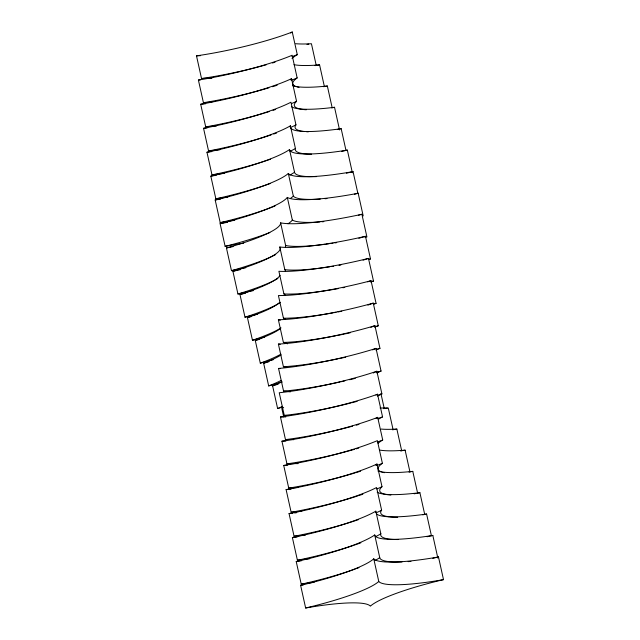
<?xml version="1.0" encoding="UTF-8"?>
<svg xmlns="http://www.w3.org/2000/svg" width="640" height="640" viewBox="0 0 640 640"><rect width="100%" height="100%" fill="white"/><g stroke="black" fill="none" stroke-linecap="round" stroke-linejoin="round"><path stroke-width="0.96" d="M243.672 243.168A87.544 13.848 -12.5 0 0 225.128 246.336L220.104 223.672A87.544 13.848 -12.5 0 0 287.32 197.416A87.544 13.848 -12.5 0 0 358.176 193.264L363.2 215.928M234.768 220.328A87.544 13.848 -12.5 0 0 220.208 222.648L215.184 199.984A87.544 13.848 -12.5 0 0 288.32 173.464A87.544 13.848 -12.5 0 0 353.048 171.616L357.864 193.336M438.48 556.96L443.504 579.632A87.544 13.848 -12.5 0 0 370.368 606.144A87.544 13.848 -12.5 0 0 305.64 608L300.616 585.336A87.544 13.848 -12.5 0 0 373.752 558.816A87.544 13.848 -12.5 0 0 438.48 556.96A87.544 13.848 -12.5 0 0 432.768 558.336M245.864 267.712A87.544 13.848 -12.5 0 0 231.472 270.664L226.448 248A87.544 13.848 -12.5 0 0 280.608 222.84A87.544 13.848 -12.5 0 0 361.888 214.264L366.912 236.936A87.544 13.848 -12.5 0 1 364.984 237.352M227.776 197.08A87.544 13.848 -12.5 0 0 215.848 198.808L210.824 176.144A87.544 13.848 -12.5 0 0 289.512 149.568A87.544 13.848 -12.5 0 0 347.36 150.12L352.384 172.784M314.152 582.344A87.544 13.848 -12.5 0 0 301.24 584.2L296.216 561.536A87.544 13.848 -12.5 0 0 374.72 534.96A87.544 13.848 -12.5 0 0 432.824 535.424L437.848 558.096M253.32 290.632A87.544 13.848 -12.5 0 0 237.936 293.992L232.912 271.328A87.544 13.848 -12.5 0 0 279.784 247.008A87.544 13.848 -12.5 0 0 365.472 236.28L370.496 258.944A87.544 13.848 -12.5 0 0 368.568 259.52M224.336 173.36A87.544 13.848 -12.5 0 0 211.992 174.912L206.96 152.24A87.544 13.848 -12.5 0 0 290.4 125.816A87.544 13.848 -12.5 0 0 341.168 128.68L345.984 150.408M376.52 513.88A87.544 13.848 -12.5 0 0 426.6 514.032L431.416 535.76M285.192 295.096A87.544 13.848 -12.5 0 0 283.92 293.952L278.896 271.288A87.544 13.848 -12.5 0 0 368.472 258.4L373.496 281.072A87.544 13.848 -12.5 0 0 370.768 281.952M291.624 106.824A87.544 13.848 -12.5 0 0 334.536 107.288L339.56 129.952M377.176 492.16A87.544 13.848 -12.5 0 0 419.896 492.688L424.712 514.408M285.456 319.176A87.544 13.848 -12.5 0 0 283.44 318.216L278.416 295.552A87.544 13.848 -12.5 0 0 371.04 280.688L376.072 303.352A87.544 13.848 -12.5 0 0 373.504 304.24M292.44 85.592A87.544 13.848 -12.5 0 0 327.352 86.016L332.168 107.736M377.864 470.944A87.544 13.848 -12.5 0 0 412.784 471.368L417.6 493.088M287.44 343.864A87.544 13.848 -12.5 0 0 283.392 342.44L278.368 319.776A87.544 13.848 -12.5 0 0 373.264 303.12L378.288 325.784A87.544 13.848 -12.5 0 0 374.68 327.128M379.432 450.024A87.544 13.848 -12.5 0 0 405.12 450.168L409.936 471.888M294.008 64.696A87.544 13.848 -12.5 0 0 319.576 64.872L324.392 86.6M286.832 367.328A87.544 13.848 -12.5 0 0 283.416 366.744L278.392 344.08A87.544 13.848 -12.5 0 0 374.936 325.68L379.96 348.344A87.544 13.848 -12.5 0 0 375.872 350M316.248 65.456L311.432 43.736A87.544 13.848 -12.5 0 1 295.696 43.72M381.128 429.072A87.544 13.848 -12.5 0 0 396.864 429.08L401.68 450.808M290.272 391.92A87.544 13.848 -12.5 0 0 283.576 391.12L278.552 368.448A87.544 13.848 -12.5 0 0 376.032 348.392L381.064 371.056A87.544 13.848 -12.5 0 0 376.832 372.936M393.096 429.712L388.28 407.992A87.544 13.848 -12.5 0 1 380.048 407.92M289.04 415.584A87.544 13.848 -12.5 0 0 284.264 415.416L279.24 392.744A87.544 13.848 -12.5 0 0 376.872 371.24L381.904 393.912A87.544 13.848 -12.5 0 0 377.52 396.096M380.912 393.48L384.264 408.592M293.72 439.696A87.544 13.848 -12.5 0 0 285.48 439.624L280.456 416.96A87.544 13.848 -12.5 0 0 377.528 394.224L382.56 416.888A87.544 13.848 -12.5 0 0 378.816 418.992M211.888 78.272A87.544 13.848 -12.5 0 0 201.52 78.52L196.496 55.848A87.544 13.848 -12.5 0 0 292.264 32L297.288 54.664A87.544 13.848 -12.5 0 0 292.032 58.536M298.144 463.64A87.544 13.848 -12.5 0 0 286.952 463.872L281.928 441.2A87.544 13.848 -12.5 0 0 377.696 417.352L382.72 440.016A87.544 13.848 -12.5 0 0 378.104 443.28M296.184 86.624A87.544 13.848 -12.5 0 1 297.16 77.928L292.136 55.264A87.544 13.848 -12.5 0 1 198.4 80.048L203.424 102.712A87.544 13.848 -12.5 0 1 211.904 102.184M381.584 471.96A87.544 13.848 -12.5 0 1 382.392 463.304L377.368 440.64A87.544 13.848 -12.5 0 1 283.72 465.456L288.744 488.12A87.544 13.848 -12.5 0 1 298.24 487.544M216.384 125.992A87.544 13.848 -12.5 0 0 205.704 126.904L200.68 104.24A87.544 13.848 -12.5 0 0 291.544 78.688L296.568 101.352A87.544 13.848 -12.5 0 0 306.328 109.768M301.816 511.344A87.544 13.848 -12.5 0 0 291.136 512.256L286.104 489.592A87.544 13.848 -12.5 0 0 376.976 464.04L382 486.704A87.544 13.848 -12.5 0 0 385.656 494.376M389.544 516.864A87.544 13.848 -12.5 0 1 381.616 510.192L376.592 487.528A87.544 13.848 -12.5 0 1 289.048 513.6L294.072 536.272A87.544 13.848 -12.5 0 1 305.424 535.064M304.064 131.504A87.544 13.848 -12.5 0 1 295.968 124.88L290.944 102.216A87.544 13.848 -12.5 0 1 203.544 128.304L208.568 150.976A87.544 13.848 -12.5 0 1 219.944 149.752M290.4 125.816L295.424 148.48A87.544 13.848 -12.5 0 0 311.568 154.192M309.768 558.712A87.544 13.848 -12.5 0 0 297.416 560.256L292.392 537.592A87.544 13.848 -12.5 0 0 375.832 511.168L380.856 533.832A87.544 13.848 -12.5 0 0 398.024 539.544M289.512 149.568L294.536 172.232A87.544 13.848 -12.5 0 0 316.6 176.608M374.72 534.96L379.744 557.624A87.544 13.848 -12.5 0 0 401.984 561.952M288.32 173.464L293.344 196.136A87.544 13.848 -12.5 0 1 290.88 198.04M373.752 558.816L378.776 581.48A87.544 13.848 -12.5 0 0 443.504 579.632M287.32 197.416L292.352 220.088A87.544 13.848 -12.5 0 1 288.024 223.792M280.608 222.84L285.64 245.504A87.544 13.848 -12.5 0 1 285.368 247M279.784 247.008L284.816 269.672A87.544 13.848 -12.5 0 1 285.304 271M283.696 416.872L281.808 408.368A87.544 13.848 -12.5 0 0 283.656 407.488M281.896 381.464A87.544 13.848 -12.5 0 1 272.6 385.888L277.624 408.56A87.544 13.848 -12.5 0 1 282.336 407.096M281.056 355A87.544 13.848 -12.5 0 1 263.648 363.264L268.672 385.928A87.544 13.848 -12.5 0 1 282.112 382.16M280.568 328.456A87.544 13.848 -12.5 0 1 255.272 340.488L260.296 363.16A87.544 13.848 -12.5 0 1 273.192 359.736M279.784 302.352A87.544 13.848 -12.5 0 1 247.44 317.584L252.464 340.256A87.544 13.848 -12.5 0 1 264.688 337.184M280.08 275.32A87.544 13.848 -12.5 0 1 239.968 294.536L244.992 317.2A87.544 13.848 -12.5 0 1 257.392 314.272M297.16 77.928A87.544 13.848 -12.5 0 1 291.392 80.248M277.152 85.248A87.544 13.848 -12.5 0 1 272.52 86.712M268.912 87.808A87.544 13.848 -12.5 0 1 203.424 102.712M299.032 87.36A87.544 13.848 -12.5 0 1 297.04 86.896M198.4 80.048A87.544 13.848 -12.5 0 1 200.304 79.896M314.976 65.632A87.544 13.848 -12.5 0 1 319.576 64.872M220.104 223.672A87.544 13.848 -12.5 0 1 227.656 222.288M269.848 232.56A87.544 13.848 -12.5 0 1 225.128 246.336M323.816 221.64A87.544 13.848 -12.5 0 1 321.88 221.8M319.984 221.944A87.544 13.848 -12.5 0 1 292.352 220.088M354.424 194.216A87.544 13.848 -12.5 0 1 358.176 193.264M200.68 104.24A87.544 13.848 -12.5 0 1 205.696 103.752M290.408 79.872A87.544 13.848 -12.5 0 1 291.544 78.688M296.568 101.352A87.544 13.848 -12.5 0 1 291.408 103.624M275.688 109.472A87.544 13.848 -12.5 0 1 273.016 110.352M269.368 111.528A87.544 13.848 -12.5 0 1 264.632 112.984M263.776 113.24A87.544 13.848 -12.5 0 1 205.704 126.904M323.584 86.696A87.544 13.848 -12.5 0 1 327.352 86.016M297.288 54.664A87.544 13.848 -12.5 0 1 291.92 56.68M275.04 62.232A87.544 13.848 -12.5 0 1 272.448 63M266.264 64.776A87.544 13.848 -12.5 0 1 260.8 66.272M259.88 66.512A87.544 13.848 -12.5 0 1 201.52 78.52M290.64 33.016A87.544 13.848 -12.5 0 1 292.264 32M196.496 55.848A87.544 13.848 -12.5 0 1 200.52 55.672M306.968 44.4A87.544 13.848 -12.5 0 1 308.768 44.128M203.544 128.304A87.544 13.848 -12.5 0 1 207.288 127.856M295.968 124.88A87.544 13.848 -12.5 0 1 291.44 127.08M276.592 133.024A87.544 13.848 -12.5 0 1 273.72 134.032M271.128 134.92A87.544 13.848 -12.5 0 1 208.568 150.976M308.312 131.84A87.544 13.848 -12.5 0 1 306.52 131.736M331.672 107.84A87.544 13.848 -12.5 0 1 334.536 107.288M295.424 148.48A87.544 13.848 -12.5 0 1 290.056 151.336M270.536 159.208A87.544 13.848 -12.5 0 1 211.992 174.912M206.96 152.24A87.544 13.848 -12.5 0 1 211.84 151.576M337.32 129.488A87.544 13.848 -12.5 0 1 341.168 128.68M294.536 172.232A87.544 13.848 -12.5 0 1 289.824 175.104M270.168 183.544A87.544 13.848 -12.5 0 1 215.848 198.808M210.824 176.144A87.544 13.848 -12.5 0 1 216.216 175.312M341.6 151.424A87.544 13.848 -12.5 0 1 347.36 150.12M215.184 199.984A87.544 13.848 -12.5 0 1 220.744 199.04M275.032 205.992A87.544 13.848 -12.5 0 1 220.208 222.648M326.96 198.56A87.544 13.848 -12.5 0 1 325 198.736M320.304 199.08A87.544 13.848 -12.5 0 1 293.344 196.136M346.392 173.224A87.544 13.848 -12.5 0 1 353.048 171.616M278.392 344.08A87.544 13.848 -12.5 0 1 280.2 344.344M281.024 380.504A87.544 13.848 -12.5 0 1 268.672 385.928M379.96 348.344A87.544 13.848 -12.5 0 1 376.472 349.368M345.688 357.184A87.544 13.848 -12.5 0 1 338.952 358.64M337.992 358.84A87.544 13.848 -12.5 0 1 283.416 366.744M263.648 363.264A87.544 13.848 -12.5 0 1 268.912 361.736M370.84 327.336A87.544 13.848 -12.5 0 1 374.936 325.68M381.904 393.912A87.544 13.848 -12.5 0 1 377.44 395.384M357.136 401.344A87.544 13.848 -12.5 0 1 351.576 402.808M350.64 403.04A87.544 13.848 -12.5 0 1 284.264 415.416M373.304 373A87.544 13.848 -12.5 0 1 376.872 371.24M239.968 294.536A87.544 13.848 -12.5 0 1 245.664 293.152M373.496 281.072A87.544 13.848 -12.5 0 1 370.656 281.768M344.768 287.408A87.544 13.848 -12.5 0 1 342.864 287.768M338.144 288.64A87.544 13.848 -12.5 0 1 283.92 293.952M280.128 302.544A87.544 13.848 -12.5 0 1 244.992 317.2M363.072 260.168A87.544 13.848 -12.5 0 1 368.472 258.4M247.44 317.584A87.544 13.848 -12.5 0 1 251.16 316.616M281 327.896A87.544 13.848 -12.5 0 1 252.464 340.256M376.072 303.352A87.544 13.848 -12.5 0 1 373.288 304.08M341.776 311.224A87.544 13.848 -12.5 0 1 337.96 311.96M336.064 312.312A87.544 13.848 -12.5 0 1 334.176 312.656M333.24 312.824A87.544 13.848 -12.5 0 1 283.44 318.216M367.64 281.864A87.544 13.848 -12.5 0 1 371.04 280.688M277.888 278.456A87.544 13.848 -12.5 0 1 237.936 293.992M370.496 258.944A87.544 13.848 -12.5 0 1 368.584 259.392M340.88 265.008A87.544 13.848 -12.5 0 1 339.016 265.328M333.496 266.24A87.544 13.848 -12.5 0 1 331.68 266.528M329.88 266.8A87.544 13.848 -12.5 0 1 284.816 269.672M232.912 271.328A87.544 13.848 -12.5 0 1 240.6 269.584M358.848 238.32A87.544 13.848 -12.5 0 1 365.472 236.28M278.368 319.776A87.544 13.848 -12.5 0 1 280.272 320.272M280.952 354.136A87.544 13.848 -12.5 0 1 260.296 363.16M378.288 325.784A87.544 13.848 -12.5 0 1 374.672 326.784M350.128 332.816A87.544 13.848 -12.5 0 1 345.312 333.856M344.352 334.056A87.544 13.848 -12.5 0 1 336.68 335.608M335.728 335.792A87.544 13.848 -12.5 0 1 283.392 342.44M255.272 340.488A87.544 13.848 -12.5 0 1 259.808 339.248M367.928 305.128A87.544 13.848 -12.5 0 1 373.264 303.12M272.6 385.888A87.544 13.848 -12.5 0 1 278.272 384.136M381.064 371.056A87.544 13.848 -12.5 0 1 376.352 372.512M355.296 378.344A87.544 13.848 -12.5 0 1 349.616 379.744M344.848 380.872A87.544 13.848 -12.5 0 1 341 381.752M340.04 381.968A87.544 13.848 -12.5 0 1 283.576 391.12M278.552 368.448A87.544 13.848 -12.5 0 1 280.288 368.568M282.64 406.304A87.544 13.848 -12.5 0 1 277.624 408.56M372.608 349.896A87.544 13.848 -12.5 0 1 376.032 348.392M275.728 254.552A87.544 13.848 -12.5 0 1 231.472 270.664M336.664 242.656A87.544 13.848 -12.5 0 1 334.856 242.936M333.072 243.208A87.544 13.848 -12.5 0 1 331.072 243.496M329.096 243.776A87.544 13.848 -12.5 0 1 326.176 244.168M325.224 244.296A87.544 13.848 -12.5 0 1 285.64 245.504M226.448 248A87.544 13.848 -12.5 0 1 233.184 246.568M358.336 215.28A87.544 13.848 -12.5 0 1 361.888 214.264M376.064 418.368A87.544 13.848 -12.5 0 1 377.696 417.352M281.928 441.2A87.544 13.848 -12.5 0 1 285.952 441.016M392.4 429.752A87.544 13.848 -12.5 0 1 396.864 429.08M382.72 440.016A87.544 13.848 -12.5 0 1 377.344 442.024M358.744 448.096A87.544 13.848 -12.5 0 1 356.136 448.864M354.368 449.368A87.544 13.848 -12.5 0 1 286.952 463.872M382.392 463.304A87.544 13.848 -12.5 0 1 376.64 465.616M360.616 471.208A87.544 13.848 -12.5 0 1 355.92 472.664M355.072 472.92A87.544 13.848 -12.5 0 1 288.744 488.12M384.464 472.696A87.544 13.848 -12.5 0 1 382.448 472.232M283.72 465.456A87.544 13.848 -12.5 0 1 287.496 465.168M400.504 450.928A87.544 13.848 -12.5 0 1 405.12 450.168M382 486.704A87.544 13.848 -12.5 0 1 376.84 488.968M362.848 494.232A87.544 13.848 -12.5 0 1 358.448 495.704M357.544 496A87.544 13.848 -12.5 0 1 291.136 512.256M390.888 495.056A87.544 13.848 -12.5 0 1 386.472 494.528M375.832 465.224A87.544 13.848 -12.5 0 1 376.976 464.04M286.104 489.592A87.544 13.848 -12.5 0 1 291.128 489.104M409.016 472.048A87.544 13.848 -12.5 0 1 412.784 471.368M375.944 395.072A87.544 13.848 -12.5 0 1 377.528 394.224M280.456 416.96A87.544 13.848 -12.5 0 1 285.816 416.928M383.44 408.632A87.544 13.848 -12.5 0 1 387.328 408.112M382.56 416.888A87.544 13.848 -12.5 0 1 377.504 418.656M358.936 424.416A87.544 13.848 -12.5 0 1 356.248 425.168M352.616 426.168A87.544 13.848 -12.5 0 1 285.48 439.624M375.736 512.624A87.544 13.848 -12.5 0 1 375.832 511.168M292.392 537.592A87.544 13.848 -12.5 0 1 297.272 536.928M422.752 514.84A87.544 13.848 -12.5 0 1 426.6 514.032M380.856 533.832A87.544 13.848 -12.5 0 1 375.488 536.688M360.888 542.792A87.544 13.848 -12.5 0 1 355.112 544.848M354.256 545.144A87.544 13.848 -12.5 0 1 297.416 560.256M289.048 513.6A87.544 13.848 -12.5 0 1 292.784 513.16M294.616 512.96A87.544 13.848 -12.5 0 1 296.408 512.768M397.688 517.304A87.544 13.848 -12.5 0 1 390.32 516.952M414.152 493.816A87.544 13.848 -12.5 0 1 416.072 493.432M417.984 493.056A87.544 13.848 -12.5 0 1 419.896 492.688M381.616 510.192A87.544 13.848 -12.5 0 1 377.056 512.4M358.424 519.648A87.544 13.848 -12.5 0 1 294.072 536.272M379.744 557.624A87.544 13.848 -12.5 0 1 375.064 560.488M358.984 567.632A87.544 13.848 -12.5 0 1 356.296 568.632M355.488 568.928A87.544 13.848 -12.5 0 1 301.24 584.2M410.944 561.424A87.544 13.848 -12.5 0 1 408.128 561.632M296.216 561.536A87.544 13.848 -12.5 0 1 301.624 560.704M427.064 536.728A87.544 13.848 -12.5 0 1 432.824 535.424M378.776 581.48A87.544 13.848 -12.5 0 1 305.64 608M300.616 585.336A87.544 13.848 -12.5 0 1 303.408 584.848"/></g></svg>
